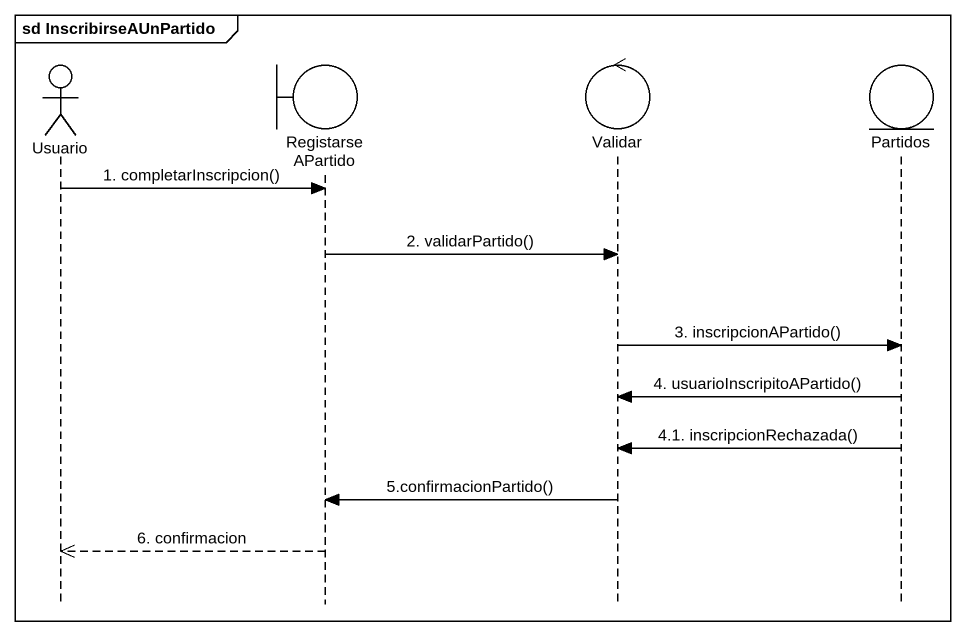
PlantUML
@startuml
mainframe sd InscribirseAUnPartido
hide footbox
actor Usuario
boundary RegistarseAPartido
control Validar
entity Partidos

Usuario -> RegistarseAPartido : 1. completarInscripcion()
RegistarseAPartido -> Validar : 2. validarPartido()
Validar -> Partidos : 3. inscripcionAPartido()
Partidos -> Validar : 4. usuarioInscripitoAPartido()
Partidos -> Validar : 4.1. inscripcionRechazada()
Validar -> RegistarseAPartido : 5.confirmacionPartido()
RegistarseAPartido -->> Usuario : 6. confirmacion
@enduml
